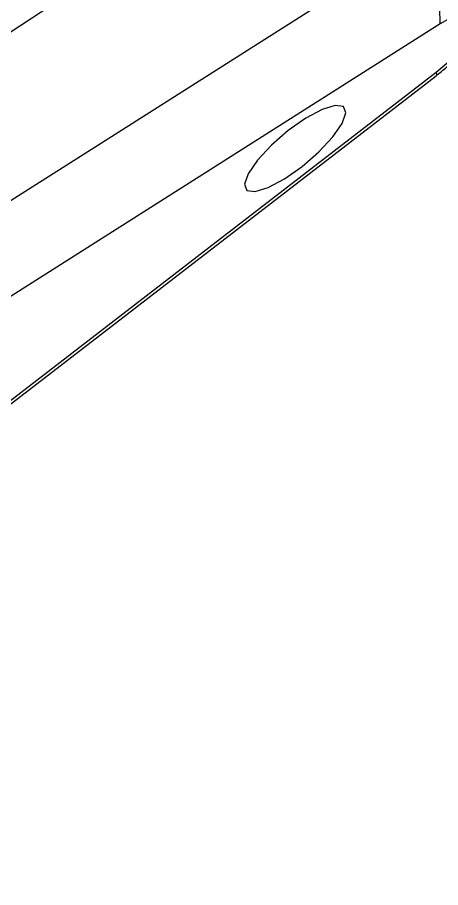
# Model space of a CAD drawing. Header units: millimetres. Extents: x -419 to 9215, y 1224 to 3301.
# Drawn here: x 3686.1 to 3711.5, y 1660.1 to 1712.2 of the extents above; entities that cross this region are included whole.
import ezdxf

# ---------------------------------------------------------------- set-up
doc = ezdxf.new("R2010")
doc.units = ezdxf.units.MM
doc.layers.add('0.3mm', color=240, linetype='Continuous', lineweight=30)
doc.styles.get("Standard").update_dxf_attribs({"font": 'arial.ttf'})
doc.dimstyles.new('TL1 2 to', dxfattribs={"dimtxt": 4, "dimasz": 3, "dimexe": 1, "dimexo": 0, "dimgap": 1.5, "dimtad": 1, "dimdec": 0, "dimlfac": 0.5, "dimzin": 0, "dimdsep": 46, "dimtxsty": 'Standard', "dimcen": 0.01, "dimclrd": 256, "dimclre": 3, "dimclrt": 3, "dimadec": 0, "dimazin": 0, "dimtfac": 1, "dimtdec": 0, "dimtofl": 0, "dimtmove": 1, "dimatfit": 1, "dimfxl": 1, "dimtolj": 1, "dimtzin": 0, "dimlwd": -1, "dimlwe": -1, "dimarcsym": 0})

msp = doc.modelspace()

# ---------------------------------------------------------------- linework, layer by layer
at = {"color": 7, "linetype": 'Continuous', "lineweight": 25}
for p, q in [((3722.732, 1735.558), (3671.716, 1702.185)), ((3682.196, 1699.019), (3709.63, 1716.426)), ((3711.417, 1711.818), (3684.065, 1694.462)), ((3683.496, 1687.364), (3711.185, 1708.706)), ((3683.523, 1687.589), (3711.187, 1708.913))]:
    msp.add_line(p, q, dxfattribs=at)
at = {"color": 7, "linetype": 'Continuous', "lineweight": 25, "flags": 128}
for points in [[(3711.187, 1708.913), (3712.22, 1709.796), (3713.081, 1710.711), (3713.664, 1711.543), (3713.895, 1712.188), (3713.745, 1712.566), (3713.233, 1712.628), (3712.423, 1712.368), (3711.417, 1711.818)], [(3705.782, 1706.484), (3705.638, 1706.858), (3705.144, 1706.928), (3704.361, 1706.686), (3703.382, 1706.163), (3702.325, 1705.42), (3701.319, 1704.548), (3700.483, 1703.651), (3699.92, 1702.838), (3699.697, 1702.206), (3699.841, 1701.833), (3700.334, 1701.763), (3701.118, 1702.004), (3702.097, 1702.528), (3703.154, 1703.271), (3704.16, 1704.143), (3704.995, 1705.04), (3705.559, 1705.853), (3705.782, 1706.484)]]:
    msp.add_lwpolyline(points, dxfattribs=at)
at = {"color": 8, "linetype": 'Continuous', "lineweight": 25, "flags": 128}
msp.add_lwpolyline([(3711.187, 1708.913), (3711.208, 1708.746), (3711.184, 1708.706)], dxfattribs=at)
at = {"color": 7, "linetype": 'Continuous', "lineweight": 25}
msp.add_arc((3705.131, 1712.031), 6.29, 358.0556, 44.3306, dxfattribs=at)
msp.add_open_spline([(3711.185, 1708.706), (3711.402, 1708.879), (3712.034, 1709.381), (3713.025, 1710.313), (3714.079, 1711.525), (3714.82, 1712.685), (3715.27, 1713.868), (3715.442, 1714.982), (3715.31, 1716.146), (3714.957, 1717.129), (3714.54, 1717.599), (3714.394, 1717.764)], degree=3, knots=[0, 0, 0, 0, 0.072041, 0.209879, 0.353384, 0.518164, 0.623341, 0.726597, 0.832476, 0.941239, 1, 1, 1, 1], dxfattribs=at)

# ---------------------------------------------------------------- leaders
at = {"layer": '0.3mm'}
msp.add_leader([(3766.93, 1685.33), (3681.407, 1587.356)], dimstyle='TL1 2 to', override={"dimscale": 0, "dimgap": 1.5, "dimtad": 0, "dimldrblk": 'Dot'}, dxfattribs=at)

doc.saveas('drawing.dxf')
